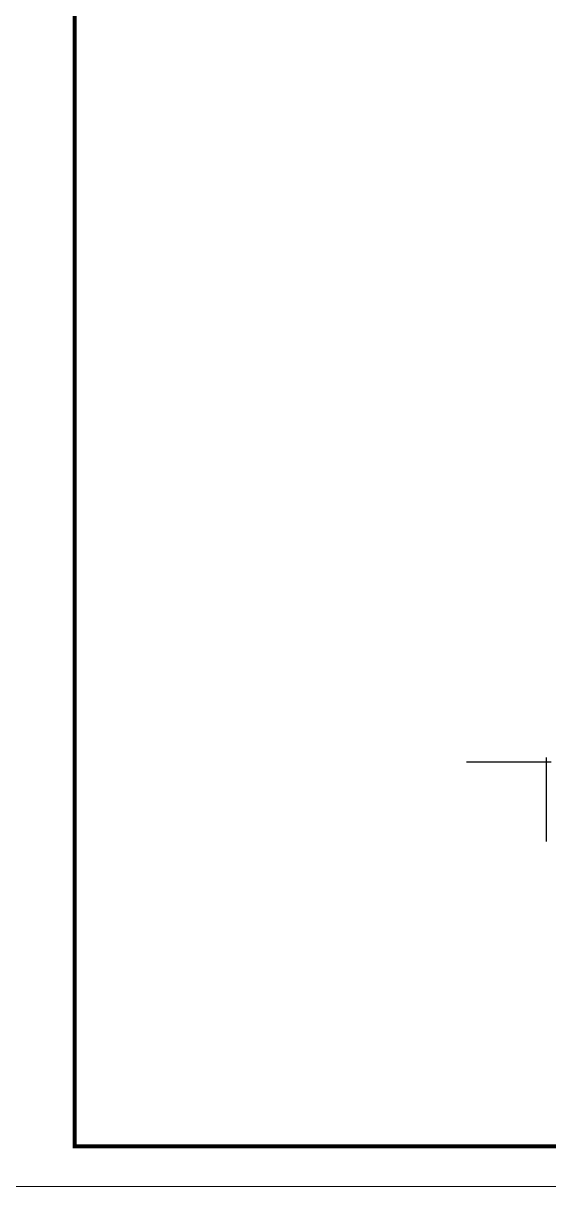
# Model space of a CAD drawing. Extents: x 2803505 to 5851001, y -1372902 to 24339.
# Drawn here: x 3411585 to 3424712, y -749129 to -719548 of the extents above; entities that cross this region are included whole.
import ezdxf

# ---------------------------------------------------------------- set-up
doc = ezdxf.new("R2010")
doc.units = 0
doc.header["$LTSCALE"] = 1000
doc.header["$MEASUREMENT"] = 0
doc.layers.add('!!电气', color=1, linetype='CONTINUOUS')
doc.layers.add('图框', color=147, linetype='CONTINUOUS', lineweight=20)

# ---------------------------------------------------------------- blocks, each defined once
blk = doc.blocks.new('A$C1C403CBE')
at = {"layer": '!!电气', "color": 1}
for p, q in [((-2000, 0), (121, 0)), ((0, -2000), (0, 103))]:
    blk.add_line(p, q, dxfattribs=at)

msp = doc.modelspace()

# ---------------------------------------------------------------- linework, layer by layer
at = {"layer": '图框'}
for points in [[(3410359.7, -689253.6), (3494459.7, -689253.6), (3494459.7, -748653.6), (3410359.7, -748653.6)], [(3410359.7, -748653.6), (3494459.7, -748653.6), (3494459.7, -808053.6), (3410359.7, -808053.6)]]:
    msp.add_lwpolyline(points, close=True, dxfattribs=at)
at = {"layer": '图框', "const_width": 100}
msp.add_lwpolyline([(3493459.7, -747653.6), (3493459.7, -690253.6), (3412859.7, -690253.6), (3412859.7, -747653.6)], close=True, dxfattribs=at)

# ---------------------------------------------------------------- block references
at = {"layer": '!!电气'}
msp.add_blockref('A$C1C403CBE', (3424662.1, -738022.9), dxfattribs=at)

doc.saveas('drawing.dxf')
